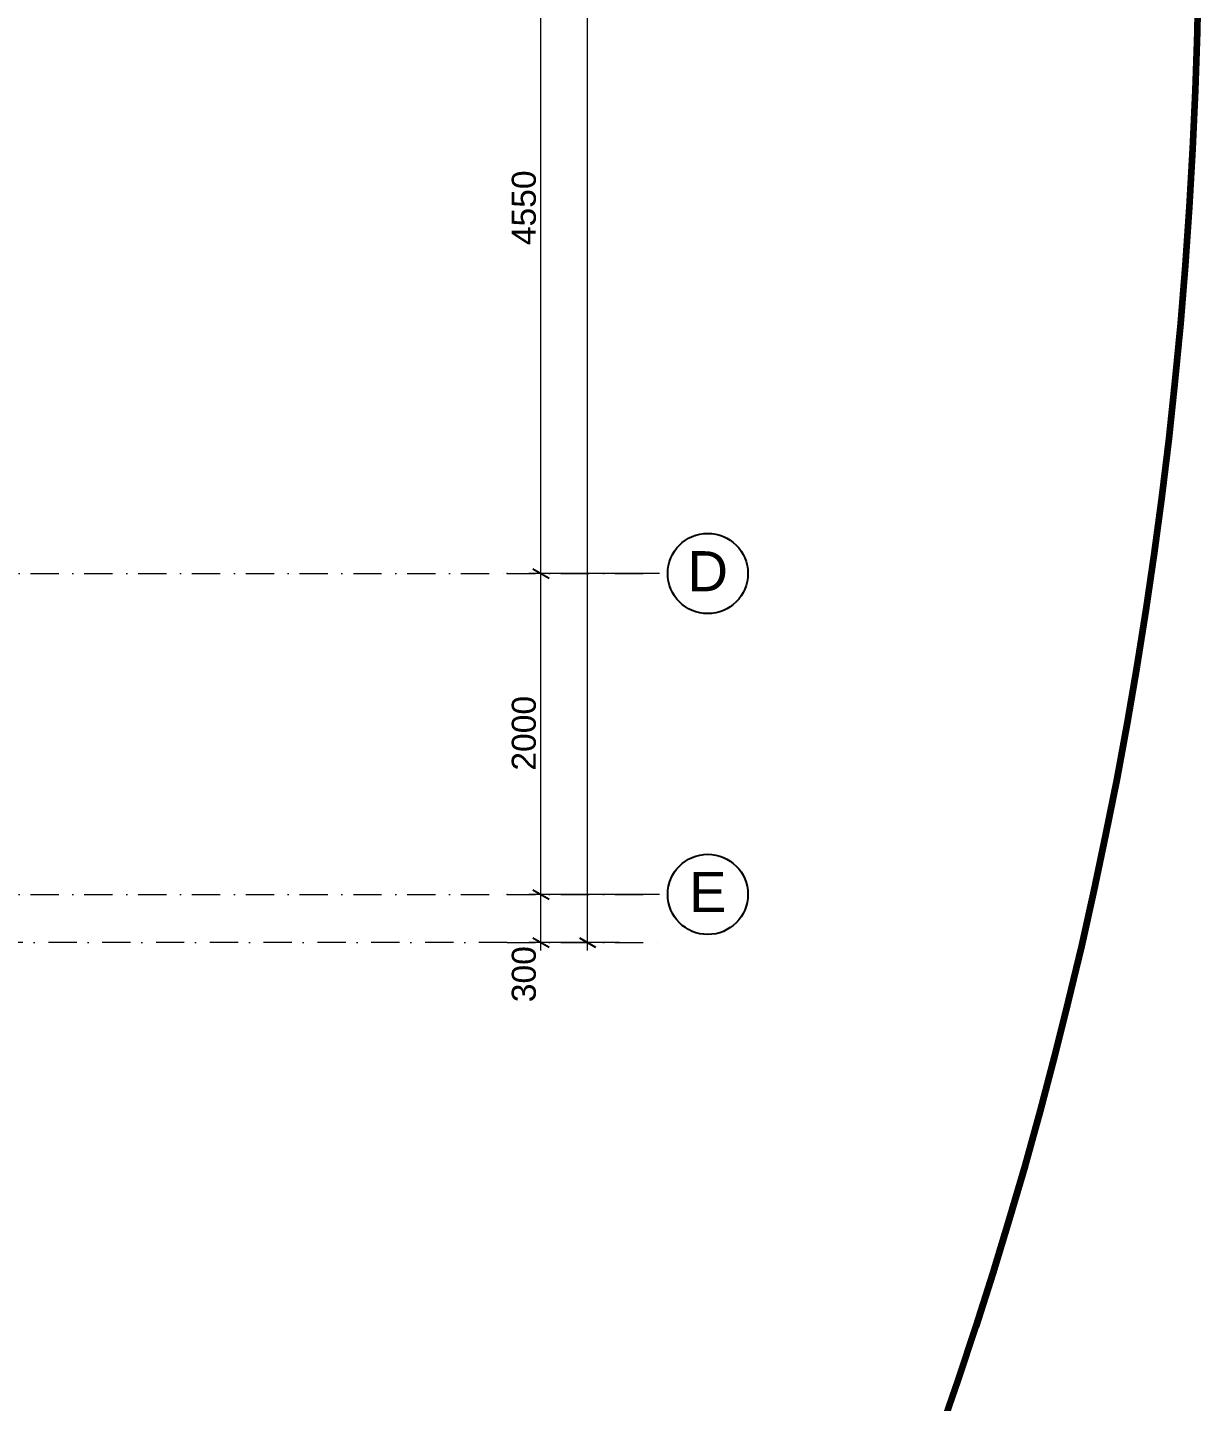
# Model space of a CAD drawing. Header units: millimetres. Extents: x -14278 to 103595, y -22378 to 34603.
# Drawn here: x 35535 to 42831, y -3161 to 5403 of the extents above; entities that cross this region are included whole.
import ezdxf
from ezdxf.enums import TextEntityAlignment as Align

# ---------------------------------------------------------------- set-up
doc = ezdxf.new("R2010")
doc.units = ezdxf.units.MM
doc.header["$MEASUREMENT"] = 0
doc.linetypes.add('Dot & Dashed', pattern=[335.138881, 176.388884, -88.194442, 0, -70.555556])
for name, color, linetype in [('NewA-Ee_30_60-M_Pavements', 7, 'Continuous'), ('NewA-SL-M_SpacesExternal', 7, 'Continuous'), ('NewA-Zz_20_20-D_DimensionGrid', 7, 'Continuous'), ('NewA-Zz_35_40_80-M_GridStructural', 7, 'Continuous'), ('NewA-Zz_50_10_70-P_BoundarySiteRed', 7, 'Continuous')]:
    doc.layers.add(name, color=color, linetype=linetype)
doc.styles.add('GENERATED_STYLE_1', font='')
doc.styles.get('GENERATED_STYLE_1').set_extended_font_data('Arial')
doc.dimstyles.new('GENERATED_STYLE__1', dxfattribs={"dimtxt": 150, "dimasz": 76, "dimexe": 0.18, "dimexo": 300, "dimgap": 0.09, "dimtad": 1, "dimdec": 0, "dimzin": 0, "dimdsep": 46, "dimtxsty": 'GENERATED_STYLE_1', "dimblk": 'ARROWHEAD_2', "dimblk1": 'ARROWHEAD_2', "dimblk2": 'ARROWHEAD_2', "dimcen": 0.09, "dimclrd": 6, "dimclre": 6, "dimclrt": 7, "dimazin": 0, "dimtfac": 1, "dimtdec": 4, "dimtmove": 0, "dimatfit": 3, "dimfxl": 0, "dimtolj": 1, "dimtzin": 0, "dimarcsym": 0})

# ---------------------------------------------------------------- blocks, each defined once
blk = doc.blocks.new('BUILDING SITE_Site_28_1', base_point=(-3334.4, -767))
at = {"layer": 'NewA-SL-M_SpacesExternal', "color": 253, "linetype": 'Continuous', "lineweight": 13}
blk.add_arc((14339.9, 6112.3), 28490.7, 314.60235, 1.1673, dxfattribs=at)
at = {"layer": 'NewA-SL-M_SpacesExternal', "color": 5, "lineweight": 70, "style": 'GENERATED_STYLE_1'}
for tag, height, p in [('ROOM_NAME', 200, (-3334.4, -459.1)), ('ROOM_NUMBER', 150, (-3334.4, -762)), ('adj_text', 150, (-3334.4, -997.7))]:
    blk.add_attdef(tag, text='', height=height, dxfattribs=at).set_placement(p, align=Align.TOP_CENTER)
blk = doc.blocks.new('Mesh_1_1', base_point=(14339.9, 34603))
at = {"layer": 'NewA-Ee_30_60-M_Pavements', "color": 254, "linetype": 'Continuous', "lineweight": 13, "flags": 128}
blk.add_lwpolyline([(14339.9, 34603, -0.414214), (42830.6, 6112.3, -0.414214), (14339.9, -22378.4, -0.414214), (-14150.7, 6112.3, -0.414214)], format="xyb", close=True, dxfattribs=at)
blk = doc.blocks.new('Standard grid marker_2')
at = {"layer": 'NewA-Zz_35_40_80-M_GridStructural', "color": 6, "linetype": 'Dot & Dashed', "lineweight": 13}
for p, q in [((1000, 0), (40175.6, 0)), ((40175.6, 0), (41175.6, 0))]:
    blk.add_line(p, q, dxfattribs=at)
at = {"layer": 'NewA-Zz_35_40_80-M_GridStructural', "linetype": 'Continuous'}
blk.add_circle((41425.6, 0), 250, dxfattribs=at)
at = {"layer": 'NewA-Zz_35_40_80-M_GridStructural', "color": 6, "linetype": 'Dot & Dashed', "lineweight": 13}
blk.add_point((40175.6, 0), dxfattribs=at)
blk.add_point((40175.6, 0), dxfattribs=at)
at = {"layer": 'NewA-Zz_35_40_80-M_GridStructural', "style": 'GENERATED_STYLE_1'}
blk.add_attdef('AC_MarkerText_1', text='', height=250, dxfattribs=at).set_placement((41425.6, 14.3), align=Align.MIDDLE_CENTER)
blk = doc.blocks.new('Standard grid marker_4')
at = {"layer": 'NewA-Zz_35_40_80-M_GridStructural', "color": 6, "linetype": 'Dot & Dashed', "lineweight": 13}
for q in [(0, 0), (40175.6, 0)]:
    blk.add_line((1000, 0), q, dxfattribs=at)
blk = doc.blocks.new('*D371')
at = {"layer": 'NewA-Zz_20_20-D_DimensionGrid', "color": 6, "linetype": 'Continuous', "lineweight": 13}
for p, q in [((39023.3, 15550), (39023.3, 15598.9)), ((39223.3, 15550), (38948.3, 15550)), ((39023.3, -300), (39023.3, 15550)), ((39223.3, -300), (38948.3, -300)), ((39023.3, -348.9), (39023.3, -300))]:
    blk.add_line(p, q, dxfattribs=at)
at = {"layer": 'NewA-Zz_20_20-D_DimensionGrid', "linetype": 'Continuous'}
for p, q in [((39073.3, 15521.1), (38973.3, 15578.9)), ((38973.3, -271.1), (39073.3, -328.9))]:
    blk.add_line(p, q, dxfattribs=at)
at = {"layer": 'NewA-Zz_20_20-D_DimensionGrid', "insert": (38993.3, 7339), "char_height": 150, "attachment_point": 7, "rotation": 90, "style": 'GENERATED_STYLE_1'}
blk.add_mtext('\\A1;{\\fArial|b0|i0|c0|p34;15850}', dxfattribs=at)
blk = doc.blocks.new('ARROWHEAD_2')
at = {"color": 0, "linetype": 'Continuous', "lineweight": 0}
for p, q in [((0, 0), (-1, 0)), ((-0.38, -0.66), (0.38, 0.66))]:
    blk.add_line(p, q, dxfattribs=at)
blk = doc.blocks.new('*D373')
at = {"layer": 'NewA-Zz_20_20-D_DimensionGrid', "color": 6, "linetype": 'Continuous', "lineweight": 13}
for p, q in [((39473.3, 0), (38659, 0)), ((38734, -300), (38734, 0)), ((39223.3, -300), (38659, -300)), ((38734, -348.9), (38734, -300))]:
    blk.add_line(p, q, dxfattribs=at)
at = {"layer": 'NewA-Zz_20_20-D_DimensionGrid', "linetype": 'Continuous'}
for p, q in [((38684, 28.9), (38784, -28.9)), ((38684, -271.1), (38784, -328.9))]:
    blk.add_line(p, q, dxfattribs=at)
at = {"layer": 'NewA-Zz_20_20-D_DimensionGrid', "insert": (38704, -672.1), "char_height": 150, "attachment_point": 7, "rotation": 90, "style": 'GENERATED_STYLE_1'}
blk.add_mtext('\\A1;{\\fArial|b0|i0|c0|p34;300}', dxfattribs=at)
blk = doc.blocks.new('*D374')
at = {"layer": 'NewA-Zz_20_20-D_DimensionGrid', "color": 6, "linetype": 'Continuous', "lineweight": 13}
for p, q in [((39473.3, 2000), (38659, 2000)), ((38734, 0), (38734, 2000)), ((39473.3, 0), (38659, 0))]:
    blk.add_line(p, q, dxfattribs=at)
at = {"layer": 'NewA-Zz_20_20-D_DimensionGrid', "linetype": 'Continuous'}
for p, q in [((38684, 2028.9), (38784, 1971.1)), ((38684, 28.9), (38784, -28.9))]:
    blk.add_line(p, q, dxfattribs=at)
at = {"layer": 'NewA-Zz_20_20-D_DimensionGrid', "insert": (38704, 771.2), "char_height": 150, "attachment_point": 7, "rotation": 90, "style": 'GENERATED_STYLE_1'}
blk.add_mtext('\\A1;{\\fArial|b0|i0|c0|p34;2000}', dxfattribs=at)
blk = doc.blocks.new('*D375')
at = {"layer": 'NewA-Zz_20_20-D_DimensionGrid', "color": 6, "linetype": 'Continuous', "lineweight": 13}
for p, q in [((39473.3, 6550), (38659, 6550)), ((38734, 2000), (38734, 6550)), ((39473.3, 2000), (38659, 2000))]:
    blk.add_line(p, q, dxfattribs=at)
at = {"layer": 'NewA-Zz_20_20-D_DimensionGrid', "linetype": 'Continuous'}
for p, q in [((38684, 6578.9), (38784, 6521.1)), ((38684, 2028.9), (38784, 1971.1))]:
    blk.add_line(p, q, dxfattribs=at)
at = {"layer": 'NewA-Zz_20_20-D_DimensionGrid', "insert": (38704, 4046.2), "char_height": 150, "attachment_point": 7, "rotation": 90, "style": 'GENERATED_STYLE_1'}
blk.add_mtext('\\A1;{\\fArial|b0|i0|c0|p34;4550}', dxfattribs=at)

msp = doc.modelspace()

# ---------------------------------------------------------------- linework, layer by layer
at = {"layer": 'NewA-Zz_50_10_70-P_BoundarySiteRed', "color": 1, "linetype": 'Continuous', "lineweight": 140}
msp.add_circle((14339.9, 6112.3), 28490.7, dxfattribs=at)

# ---------------------------------------------------------------- block references
at = {"layer": 'NewA-Ee_30_60-M_Pavements', "color": 254, "lineweight": 13}
msp.add_blockref('Mesh_1_1', (14339.9, 34603), dxfattribs=at)
at = {"layer": 'NewA-SL-M_SpacesExternal', "linetype": 'Continuous'}
msp.add_blockref('BUILDING SITE_Site_28_1', (-3334.4, -767), dxfattribs=at)
at = {"layer": 'NewA-Zz_35_40_80-M_GridStructural', "color": 1, "linetype": 'Continuous', "lineweight": 18}
ref = msp.add_blockref('Standard grid marker_2', (-1652.3, 2000), dxfattribs=dict(at, zscale=1000))
ref.add_attrib('AC_MarkerText_1', 'D', dxfattribs={"color": 7, "height": 250, "style": 'GENERATED_STYLE_1'}).set_placement((39773.3, 2014.3), align=Align.MIDDLE_CENTER)
ref = msp.add_blockref('Standard grid marker_2', (-1652.3, 0), dxfattribs=dict(at, zscale=1000))
ref.add_attrib('AC_MarkerText_1', 'E', dxfattribs={"color": 7, "height": 250, "style": 'GENERATED_STYLE_1'}).set_placement((39773.3, 14.3), align=Align.MIDDLE_CENTER)
at = {"layer": 'NewA-Zz_35_40_80-M_GridStructural', "color": 1, "linetype": 'Continuous', "lineweight": 18, "zscale": 1000, "rotation": 180}
msp.add_blockref('Standard grid marker_4', (39523.3, -300), dxfattribs=at)

# ---------------------------------------------------------------- dimensions: what is measured, and where the dimension line sits
at = {"layer": 'NewA-Zz_20_20-D_DimensionGrid', "color": 6, "linetype": 'Continuous', "lineweight": 13}
for base, p1, p2, picture, middle in [((39023.3, 15550), (39523.3, -300), (39523.3, 15550), '*D371', (38918.3, 7633.3)), ((38734, 6550), (39773.3, 2000), (39773.3, 6550), '*D375', (38629, 4281.7)), ((38734, 2000), (39773.3, 0), (39773.3, 2000), '*D374', (38629, 1006.7)), ((38734, 0), (39523.3, -300), (39773.3, 0), '*D373', (38629, -495.5))]:
    dim = msp.add_linear_dim(base=base, p1=p1, p2=p2, angle=90, dimstyle='GENERATED_STYLE__1', dxfattribs=at)
    dim.commit()
    dim.dimension.update_dxf_attribs({"geometry": picture, "text_midpoint": middle, "dimtype": 160, "text_rotation": 90})

doc.saveas('drawing.dxf')
